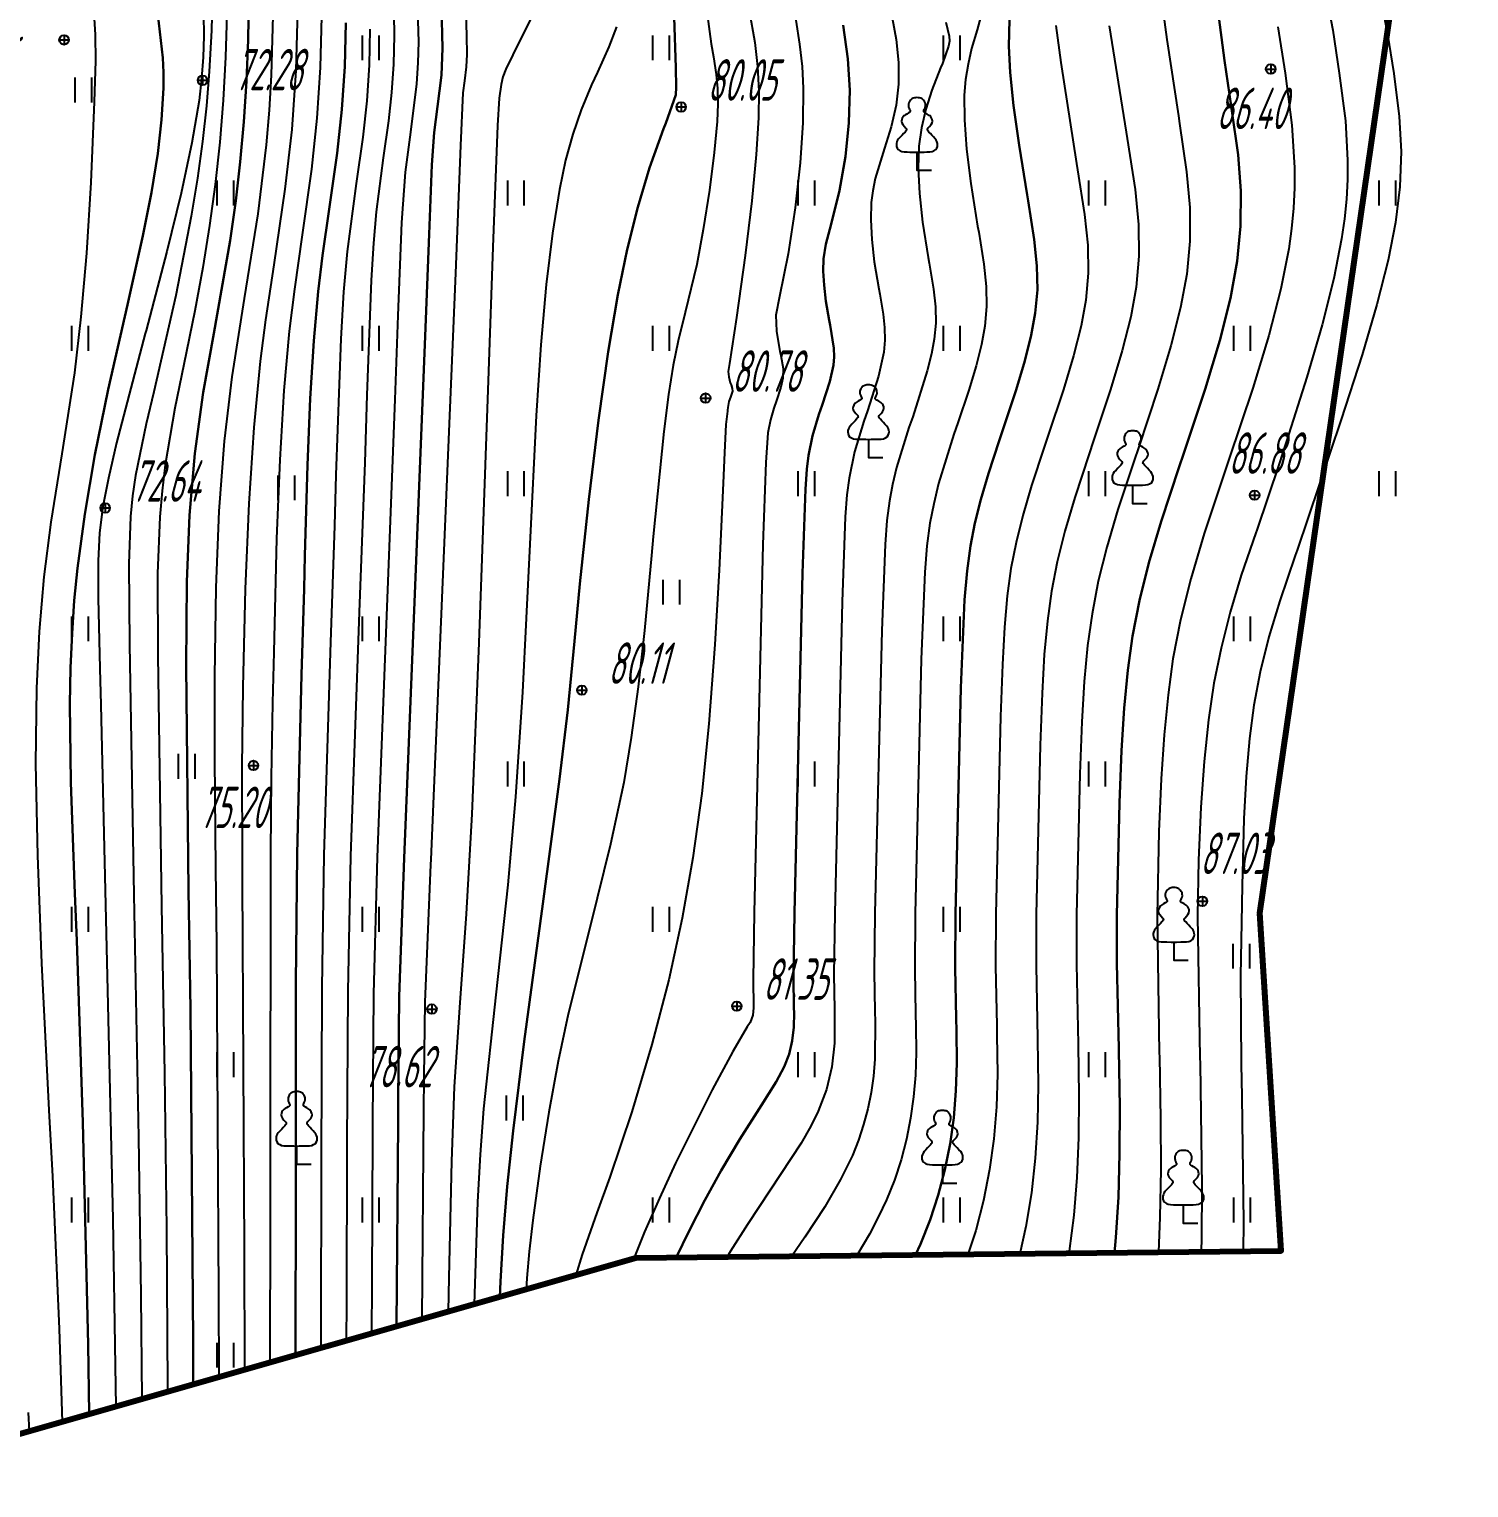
# Model space of a CAD drawing. Extents: x 1233805 to 1234355, y 654698 to 655114.
# Drawn here: x 1234319.16 to 1234353.85, y 655045.11 to 655080.26 of the extents above; entities that cross this region are included whole.
import ezdxf

# ---------------------------------------------------------------- set-up
doc = ezdxf.new("R2010")
doc.units = 0
for name, color, linetype, lineweight in [('ИИ_ГОРИЗОНТАЛИ_ОСН', 32, 'Continuous', 25), ('ИИ_ГОРИЗОНТАЛИ_УТОЛЩ', 32, 'Continuous', 30), ('ИИ_ОТМЕТКИ', 7, 'Continuous', 25), ('ИИ_УГОДЬЯ', 7, 'Continuous', 25)]:
    doc.layers.add(name, color=color, linetype=linetype, lineweight=lineweight)
doc.layers.add('Оформление точек', color=7, linetype='Continuous')
doc.styles.add('VNIPISIMPLEXCUR', font='simplex.shx', dxfattribs={"width": 0.8, "oblique": 15})
doc.styles.add('ГОСТ 2.304 КУРСИВ', font='cs_gost2304.shx', dxfattribs={"oblique": 15})

# ---------------------------------------------------------------- blocks, each defined once
blk = doc.blocks.new('ИИ05401')
at = {"color": 0, "linetype": 'Continuous', "lineweight": 25}
for points in [[(-0.4, 1.2), (-0.4, 0)], [(0.4, 1.2), (0.4, 0)]]:
    blk.add_lwpolyline(points, dxfattribs=at)
blk = doc.blocks.new('ИИ053881')
at = {"color": 0, "linetype": 'Continuous', "lineweight": 25}
blk.add_lwpolyline([(0, 0.875), (0.129, 0.876), (0.342, 0.878), (0.479, 0.882), (0.614, 0.891), (0.726, 0.907), (0.816, 0.94), (0.906, 1), (0.956, 1.071), (0.983, 1.151), (0.991, 1.231), (0.986, 1.295), (0.963, 1.379), (0.932, 1.445), (0.884, 1.516), (0.798, 1.61), (0.719, 1.692), (0.646, 1.766), (0.575, 1.842), (0.536, 1.889), (0.511, 1.929), (0.501, 1.967), (0.504, 1.992), (0.518, 2.017), (0.545, 2.049), (0.608, 2.115), (0.679, 2.198), (0.732, 2.29), (0.745, 2.372), (0.736, 2.444), (0.709, 2.515), (0.672, 2.575), (0.633, 2.617), (0.596, 2.646), (0.548, 2.678), (0.495, 2.709), (0.408, 2.76), (0.363, 2.789), (0.336, 2.812), (0.324, 2.831), (0.321, 2.846), (0.325, 2.865), (0.335, 2.89), (0.353, 2.928), (0.372, 2.968), (0.4, 3.034), (0.413, 3.103), (0.412, 3.19), (0.398, 3.247), (0.363, 3.319), (0.32, 3.377), (0.284, 3.414), (0.246, 3.444), (0.181, 3.476), (0.125, 3.489), (0.07, 3.496), (0, 3.5), (-0.07, 3.496), (-0.125, 3.489), (-0.181, 3.476), (-0.246, 3.444), (-0.284, 3.414), (-0.32, 3.377), (-0.363, 3.319), (-0.398, 3.247), (-0.412, 3.19), (-0.413, 3.103), (-0.4, 3.034), (-0.372, 2.968), (-0.353, 2.928), (-0.335, 2.89), (-0.325, 2.865), (-0.321, 2.846), (-0.324, 2.831), (-0.336, 2.812), (-0.363, 2.789), (-0.408, 2.76), (-0.495, 2.709), (-0.548, 2.678), (-0.596, 2.646), (-0.633, 2.617), (-0.672, 2.575), (-0.709, 2.515), (-0.736, 2.444), (-0.745, 2.372), (-0.732, 2.29), (-0.679, 2.198), (-0.608, 2.115), (-0.545, 2.049), (-0.518, 2.017), (-0.504, 1.992), (-0.501, 1.967), (-0.511, 1.929), (-0.536, 1.889), (-0.575, 1.842), (-0.646, 1.766), (-0.719, 1.692), (-0.798, 1.61), (-0.884, 1.516), (-0.932, 1.445), (-0.963, 1.379), (-0.986, 1.295), (-0.991, 1.231), (-0.983, 1.151), (-0.956, 1.071), (-0.906, 1), (-0.816, 0.94), (-0.726, 0.907), (-0.614, 0.891), (-0.479, 0.882), (-0.342, 0.878), (-0.129, 0.876)], close=True, dxfattribs=at)
blk.add_lwpolyline([(0, 0.875), (0, 0), (0.7, 0)], dxfattribs=at)
blk = doc.blocks.new('PICKET')
at = {"color": 0, "linetype": 'Continuous', "lineweight": 25}
for p, q in [((-0.23, 0), (0.23, 0)), ((0, 0.23), (0, -0.23))]:
    blk.add_line(p, q, dxfattribs=at)
blk.add_circle((0, 0), 0.23, dxfattribs=at)
at = {"color": 0, "linetype": 'Continuous', "style": 'VNIPISIMPLEXCUR', "oblique": 15, "width": 0.8}
blk.add_attdef('OTMETKA', (1.25, 0.3), '', height=2, dxfattribs=at)
at = {"color": 8, "linetype": 'Continuous', "style": 'VNIPISIMPLEXCUR', "oblique": 15, "width": 0.8, "flags": 1}
blk.add_attdef('NOMER', (1.25, -2.7), '', height=2, dxfattribs=at)

msp = doc.modelspace()

# ---------------------------------------------------------------- linework, layer by layer
at = {"layer": 'ИИ_ГОРИЗОНТАЛИ_ОСН', "flags": 128}
for points, elevation in [([(1234346.326, 655081.802), (1234346.573, 655080.009), (1234346.849, 655078.171), (1234346.878, 655077.985), (1234347.047, 655076.82), (1234347.122, 655075.962), (1234347.123, 655075.15), (1234347.049, 655074.355), (1234346.902, 655073.556), (1234346.671, 655072.633), (1234346.355, 655071.583), (1234345.885, 655070.171), (1234345.782, 655069.869), (1234345.392, 655068.685), (1234345.123, 655067.78), (1234344.919, 655066.96), (1234344.768, 655066.175), (1234344.662, 655065.408), (1234344.58, 655064.545), (1234344.521, 655063.569), (1234344.472, 655062.313), (1234344.394, 655058.919), (1234344.395, 655057.732), (1234344.434, 655055.807), (1234344.434, 655055.792), (1234344.454, 655054.559), (1234344.444, 655053.547), (1234344.401, 655052.589), (1234344.326, 655051.686), (1234344.215, 655050.813), (1234344.206, 655050.766)], 85.5), ([(1234323.573, 655081.27), (1234323.552, 655080.23), (1234323.5, 655079.238), (1234323.431, 655078.411), (1234323.335, 655077.556), (1234323.213, 655076.672), (1234323.065, 655075.755), (1234322.693, 655073.842), (1234322.163, 655071.521), (1234321.981, 655070.749), (1234321.722, 655069.508), (1234321.649, 655069.013), (1234321.6, 655068.521), (1234321.557, 655067.373), (1234321.573, 655065.434), (1234321.684, 655059.403), (1234321.793, 655053.553), (1234321.849, 655049.745), (1234321.871, 655047.255)], 73), ([(1234328.495, 655081.489), (1234328.538, 655079.954), (1234328.525, 655079.445), (1234328.491, 655078.942), (1234328.345, 655077.78), (1234328.216, 655076.812), (1234328.128, 655075.604), (1234328.043, 655073.364), (1234327.972, 655071.339), (1234327.793, 655066.75), (1234327.547, 655060.31), (1234327.458, 655057.019), (1234327.432, 655053.89), (1234327.432, 655053.685), (1234327.418, 655050.003), (1234327.406, 655048.834)], 77.5), ([(1234325.037, 655080.872), (1234324.992, 655079.148), (1234324.94, 655078.306), (1234324.868, 655077.469), (1234324.667, 655075.809), (1234324.34, 655073.768), (1234324.04, 655071.879), (1234323.86, 655070.329), (1234323.732, 655068.642), (1234323.655, 655066.803), (1234323.622, 655064.66), (1234323.622, 655062.677), (1234323.649, 655060.033), (1234323.669, 655058.199), (1234323.724, 655049.751), (1234323.728, 655047.784)], 74.5), ([(1234327.937, 655081.127), (1234327.955, 655080.107), (1234327.937, 655079.417), (1234327.891, 655078.736), (1234327.816, 655078.047), (1234327.692, 655077.161), (1234327.519, 655075.855), (1234327.452, 655075.103), (1234327.397, 655074.209), (1234327.295, 655071.443), (1234327.243, 655069.816), (1234327.11, 655066.215), (1234326.903, 655060.337), (1234326.835, 655057.081), (1234326.815, 655053.378), (1234326.815, 655053.328), (1234326.804, 655049.56), (1234326.795, 655048.66)], 77), ([(1234331.501, 655081.045), (1234331.018, 655080.062), (1234330.979, 655079.986), (1234330.641, 655079.297), (1234330.571, 655079.11), (1234330.528, 655078.929), (1234330.487, 655078.597), (1234330.446, 655077.937), (1234330.328, 655075.006), (1234330.224, 655072.021), (1234329.992, 655065.47), (1234329.821, 655061.345), (1234329.691, 655058.947), (1234329.531, 655056.69), (1234329.401, 655054.774), (1234329.334, 655052.987), (1234329.273, 655050.178), (1234329.257, 655049.362)], 79), ([(1234350.418, 655081.034), (1234350.567, 655080.232), (1234350.727, 655079.197), (1234350.873, 655078.047), (1234350.926, 655077.105), (1234350.922, 655076.636), (1234350.897, 655076.166), (1234350.851, 655075.693), (1234350.783, 655075.211), (1234350.595, 655074.254), (1234350.315, 655073.137), (1234349.947, 655071.873), (1234349.454, 655070.331), (1234349.438, 655070.284), (1234349.274, 655069.783), (1234348.736, 655068.188), (1234348.713, 655068.123), (1234348.365, 655067.102), (1234348.096, 655066.21), (1234347.876, 655065.341), (1234347.707, 655064.504), (1234347.574, 655063.616), (1234347.469, 655062.615), (1234347.391, 655061.516), (1234347.335, 655060.238), (1234347.306, 655058.904), (1234347.306, 655058.897), (1234347.306, 655058.89), (1234347.367, 655055.48), (1234347.371, 655055.334), (1234347.416, 655052.36), (1234347.41, 655051.144), (1234347.402, 655050.8)], 87), ([(1234351.741, 655080.888), (1234351.889, 655080.138), (1234352.037, 655079.191), (1234352.167, 655078.157), (1234352.213, 655077.308), (1234352.187, 655076.461), (1234352.084, 655075.6), (1234351.905, 655074.693), (1234351.634, 655073.629), (1234351.275, 655072.412), (1234350.771, 655070.852), (1234349.71, 655067.705), (1234349.665, 655067.576), (1234349.293, 655066.486), (1234349.031, 655065.614), (1234348.823, 655064.778), (1234348.67, 655063.971), (1234348.563, 655063.165), (1234348.483, 655062.253), (1234348.43, 655061.235), (1234348.393, 655059.926), (1234348.387, 655059.644), (1234348.375, 655059.165), (1234348.347, 655057.448), (1234348.364, 655055.318), (1234348.377, 655054.546), (1234348.415, 655051.518), (1234348.411, 655050.811)], 87.5), ([(1234320.709, 655080.771), (1234320.752, 655080.123), (1234320.758, 655079.493), (1234320.728, 655078.512), (1234320.643, 655076.563), (1234320.537, 655074.86), (1234320.406, 655073.327), (1234320.251, 655071.98), (1234319.946, 655070.024), (1234319.683, 655068.381), (1234319.515, 655067.066), (1234319.398, 655065.743), (1234319.332, 655064.38), (1234319.314, 655062.558), (1234319.356, 655060.351), (1234319.456, 655057.753), (1234319.636, 655054.212), (1234319.721, 655052.615), (1234319.885, 655048.941), (1234319.951, 655046.707)], 71.5), ([(1234323.356, 655080.617), (1234323.366, 655080.093), (1234323.352, 655079.586), (1234323.315, 655079.074), (1234323.252, 655078.538), (1234323.082, 655077.522), (1234322.825, 655076.311), (1234322.48, 655074.9), (1234321.977, 655072.997), (1234321.958, 655072.927), (1234321.267, 655070.29), (1234321.071, 655069.443), (1234320.938, 655068.762), (1234320.854, 655068.125), (1234320.82, 655067.451), (1234320.823, 655066.55), (1234320.865, 655064.858), (1234320.889, 655063.981), (1234321.172, 655051.584), (1234321.233, 655048.052), (1234321.244, 655047.076)], 72.5), ([(1234323.923, 655080.621), (1234323.893, 655079.581), (1234323.835, 655078.552), (1234323.751, 655077.534), (1234323.64, 655076.519), (1234323.505, 655075.528), (1234323.34, 655074.515), (1234323.147, 655073.472), (1234322.882, 655072.177), (1234322.667, 655071.125), (1234322.438, 655069.763), (1234322.363, 655069.138), (1234322.309, 655068.511), (1234322.255, 655067.142), (1234322.256, 655065.176), (1234322.35, 655059.13), (1234322.418, 655055.102), (1234322.466, 655051.342), (1234322.493, 655047.55), (1234322.493, 655047.432)], 73.5), ([(1234325.621, 655080.719), (1234325.584, 655079.266), (1234325.484, 655077.84), (1234325.323, 655076.406), (1234325.055, 655074.584), (1234324.857, 655073.258), (1234324.726, 655072.256), (1234324.569, 655070.659), (1234324.448, 655068.827), (1234324.361, 655066.777), (1234324.305, 655064.402), (1234324.283, 655062.488), (1234324.291, 655060.282), (1234324.295, 655059.748), (1234324.339, 655050.851), (1234324.344, 655047.96)], 75), ([(1234326.204, 655080.566), (1234326.174, 655079.333), (1234326.091, 655078.118), (1234325.958, 655076.889), (1234325.736, 655075.307), (1234325.549, 655073.995), (1234325.426, 655072.986), (1234325.299, 655071.552), (1234325.197, 655069.881), (1234325.122, 655067.985), (1234325.062, 655065.59), (1234325.054, 655065.25), (1234325.026, 655064.029), (1234324.988, 655062.226), (1234324.971, 655060.419), (1234324.963, 655052.785), (1234324.964, 655051.644), (1234324.96, 655048.136)], 75.5), ([(1234329.68, 655080.668), (1234329.694, 655080.1), (1234329.705, 655079.649), (1234329.691, 655079.354), (1234329.649, 655079.016), (1234329.611, 655078.724), (1234329.552, 655077.46), (1234329.431, 655074.383), (1234328.835, 655060.255), (1234328.829, 655060.134), (1234328.695, 655056.818), (1234328.667, 655055.012), (1234328.663, 655054.206), (1234328.622, 655049.181)], 78.5), ([(1234335.499, 655080.617), (1234335.593, 655079.902), (1234335.646, 655079.591), (1234335.714, 655079.167), (1234335.746, 655078.832), (1234335.753, 655078.464), (1234335.735, 655078.037), (1234335.665, 655077.29), (1234335.549, 655076.38), (1234335.401, 655075.431), (1234335.245, 655074.592), (1234334.968, 655073.436), (1234334.796, 655072.747), (1234334.676, 655072.162), (1234334.563, 655071.455), (1234334.45, 655070.567), (1234334.194, 655068.037), (1234334.152, 655067.577), (1234333.982, 655065.771), (1234333.831, 655064.41), (1234333.666, 655063.191), (1234333.484, 655062.104), (1234333.17, 655060.622), (1234332.681, 655058.674), (1234332.146, 655056.526), (1234331.906, 655055.391), (1234331.68, 655054.166), (1234331.472, 655052.867), (1234331.292, 655051.563), (1234331.205, 655050.808), (1234331.15, 655050.161), (1234331.138, 655049.899)], 80.5), ([(1234336.51, 655080.711), (1234336.64, 655079.937), (1234336.708, 655079.36), (1234336.738, 655078.769), (1234336.732, 655078.127), (1234336.676, 655077.236), (1234336.568, 655076.126), (1234336.409, 655074.809), (1234336.201, 655073.313), (1234336.031, 655072.203), (1234336.005, 655072.014), (1234336.016, 655071.883), (1234336.052, 655071.741), (1234336.073, 655071.687), (1234336.101, 655071.603), (1234336.103, 655071.536), (1234336.055, 655071.389), (1234336.017, 655071.289), (1234335.993, 655071.142), (1234335.985, 655071.076), (1234335.982, 655071.057), (1234335.948, 655070.734), (1234335.91, 655070.06), (1234335.878, 655069.323), (1234335.782, 655067.223), (1234335.68, 655065.437), (1234335.537, 655063.52), (1234335.365, 655061.845), (1234335.152, 655060.291), (1234334.895, 655058.836), (1234334.569, 655057.357), (1234334.161, 655055.792), (1234333.679, 655054.173), (1234333.153, 655052.596), (1234332.84, 655051.736), (1234332.482, 655050.739), (1234332.329, 655050.239)], 81), ([(1234339.956, 655080.532), (1234340.052, 655080.007), (1234340.107, 655079.453), (1234340.105, 655078.931), (1234340.046, 655078.426), (1234339.926, 655077.905), (1234339.765, 655077.39), (1234339.547, 655076.661), (1234339.487, 655076.366), (1234339.45, 655076.084), (1234339.436, 655075.668), (1234339.46, 655075.192), (1234339.522, 655074.656), (1234339.628, 655074.006), (1234339.653, 655073.871), (1234339.734, 655073.396), (1234339.771, 655073.069), (1234339.777, 655072.769), (1234339.752, 655072.476), (1234339.625, 655071.897), (1234339.357, 655071.064), (1234339.272, 655070.816), (1234339.048, 655070.078), (1234338.913, 655069.442), (1234338.861, 655069.038), (1234338.822, 655068.51), (1234338.747, 655066.462), (1234338.568, 655058.963), (1234338.549, 655057.479), (1234338.561, 655056.637), (1234338.566, 655056.461), (1234338.561, 655055.827), (1234338.496, 655055.261), (1234338.367, 655054.714), (1234338.172, 655054.19), (1234337.995, 655053.827), (1234337.762, 655053.42), (1234337.017, 655052.282), (1234336.469, 655051.462), (1234336.057, 655050.814), (1234335.976, 655050.676)], 82.5), ([(1234342.114, 655080.657), (1234341.998, 655080.246), (1234341.867, 655079.795), (1234341.78, 655079.419), (1234341.721, 655079.043), (1234341.69, 655078.666), (1234341.692, 655078.074), (1234341.745, 655077.367), (1234341.848, 655076.543), (1234342.012, 655075.516), (1234342.037, 655075.37), (1234342.162, 655074.594), (1234342.218, 655074.063), (1234342.226, 655073.576), (1234342.184, 655073.103), (1234342.103, 655072.659), (1234341.974, 655072.147), (1234341.799, 655071.564), (1234341.536, 655070.776), (1234341.442, 655070.5), (1234341.073, 655069.311), (1234340.954, 655068.824), (1234340.864, 655068.353), (1234340.792, 655067.814), (1234340.74, 655067.176), (1234340.655, 655065.079), (1234340.51, 655058.949), (1234340.497, 655057.595), (1234340.515, 655056.526), (1234340.522, 655056.243), (1234340.53, 655055.604), (1234340.513, 655055.06), (1234340.47, 655054.532), (1234340.398, 655054.02), (1234340.297, 655053.512), (1234340.166, 655053.015), (1234340.005, 655052.528), (1234339.814, 655052.051), (1234339.627, 655051.649), (1234339.407, 655051.225), (1234339.104, 655050.71)], 83.5), ([(1234327.371, 655080.26), (1234327.349, 655079.389), (1234327.291, 655078.53), (1234327.197, 655077.661), (1234327.04, 655076.543), (1234326.821, 655074.899), (1234326.735, 655073.933), (1234326.666, 655072.797), (1234326.549, 655069.519), (1234326.513, 655068.294), (1234326.418, 655065.488), (1234326.259, 655060.365), (1234326.212, 655057.16), (1234326.198, 655052.963), (1234326.198, 655052.767), (1234326.19, 655049.037), (1234326.184, 655048.486)], 76.5), ([(1234333.311, 655080.318), (1234333.122, 655079.831), (1234332.849, 655079.221), (1234332.712, 655078.922), (1234332.456, 655078.313), (1234332.256, 655077.732), (1234332.084, 655077.103), (1234331.934, 655076.394), (1234331.765, 655075.347), (1234331.619, 655074.109), (1234331.49, 655072.65), (1234331.377, 655070.948), (1234331.223, 655067.854), (1234331.046, 655064.284), (1234330.881, 655061.765), (1234330.69, 655059.64), (1234330.401, 655056.992), (1234330.109, 655054.243), (1234330.023, 655053.146), (1234329.958, 655052.001), (1234329.88, 655049.54)], 79.5), ([(1234337.631, 655080.48), (1234337.722, 655079.895), (1234337.781, 655079.358), (1234337.81, 655078.837), (1234337.801, 655078.003), (1234337.735, 655077.036), (1234337.612, 655075.952), (1234337.443, 655074.844), (1234337.236, 655073.819), (1234337.153, 655073.37), (1234337.163, 655072.985), (1234337.244, 655072.496), (1234337.267, 655072.393), (1234337.324, 655072.083), (1234337.319, 655071.85), (1234337.271, 655071.631), (1234337.165, 655071.314), (1234337.102, 655071.131), (1234337.022, 655070.846), (1234336.961, 655070.531), (1234336.905, 655069.819), (1234336.838, 655067.845), (1234336.627, 655058.978), (1234336.602, 655057.36), (1234336.609, 655056.698), (1234336.611, 655056.679), (1234336.594, 655056.5), (1234336.53, 655056.329), (1234336.463, 655056.218), (1234336.112, 655055.623), (1234335.615, 655054.699), (1234334.734, 655052.937), (1234334.344, 655052.094), (1234333.989, 655051.279), (1234333.729, 655050.639)], 81.5), ([(1234341.249, 655080.43), (1234341.33, 655080.087), (1234341.334, 655079.969), (1234341.313, 655079.846), (1234341.167, 655079.436), (1234341.121, 655079.325), (1234340.912, 655078.793), (1234340.765, 655078.332), (1234340.66, 655077.881), (1234340.599, 655077.441), (1234340.579, 655076.907), (1234340.608, 655076.296), (1234340.685, 655075.607), (1234340.82, 655074.761), (1234340.845, 655074.619), (1234340.948, 655073.995), (1234340.994, 655073.566), (1234341.002, 655073.172), (1234340.968, 655072.789), (1234340.903, 655072.433), (1234340.8, 655072.023), (1234340.447, 655070.922), (1234340.357, 655070.658), (1234340.061, 655069.694), (1234339.963, 655069.29), (1234339.889, 655068.898), (1234339.826, 655068.424), (1234339.781, 655067.843), (1234339.701, 655065.771), (1234339.539, 655058.956), (1234339.523, 655057.538), (1234339.538, 655056.593), (1234339.544, 655056.352), (1234339.537, 655055.444), (1234339.503, 655055.036), (1234339.447, 655054.641), (1234339.368, 655054.248), (1234339.266, 655053.864), (1234339.141, 655053.488), (1234338.993, 655053.121), (1234338.708, 655052.539), (1234338.329, 655051.886), (1234337.851, 655051.151), (1234337.534, 655050.693)], 83), ([(1234343.9, 655080.351), (1234344.017, 655079.455), (1234344.396, 655077.026), (1234344.421, 655076.874), (1234344.59, 655075.795), (1234344.666, 655075.058), (1234344.675, 655074.384), (1234344.617, 655073.729), (1234344.503, 655073.108), (1234344.323, 655072.392), (1234344.078, 655071.576), (1234343.712, 655070.476), (1234343.612, 655070.185), (1234343.311, 655069.265), (1234343.098, 655068.545), (1234342.937, 655067.892), (1234342.816, 655067.264), (1234342.726, 655066.604), (1234342.659, 655065.852), (1234342.609, 655064.951), (1234342.564, 655063.696), (1234342.452, 655058.934), (1234342.445, 655057.683), (1234342.472, 655056.251), (1234342.478, 655056.025), (1234342.489, 655055.084), (1234342.466, 655054.292), (1234342.403, 655053.524), (1234342.301, 655052.78), (1234342.154, 655052.04), (1234341.965, 655051.316), (1234341.776, 655050.739)], 84.5), ([(1234345.179, 655080.341), (1234345.588, 655077.781), (1234345.613, 655077.627), (1234345.805, 655076.396), (1234345.889, 655075.556), (1234345.9, 655074.789), (1234345.833, 655074.042), (1234345.703, 655073.332), (1234345.497, 655072.513), (1234345.217, 655071.58), (1234344.798, 655070.324), (1234344.697, 655070.027), (1234344.351, 655068.975), (1234344.111, 655068.163), (1234343.928, 655067.426), (1234343.792, 655066.72), (1234343.694, 655066.005), (1234343.619, 655065.196), (1234343.565, 655064.26), (1234343.518, 655063.004), (1234343.423, 655058.927), (1234343.42, 655057.692), (1234343.455, 655055.938), (1234343.456, 655055.916), (1234343.471, 655054.826), (1234343.453, 655053.922), (1234343.399, 655053.054), (1234343.307, 655052.224), (1234343.174, 655051.41), (1234343.029, 655050.753)], 85), ([(1234349.247, 655080.319), (1234349.418, 655079.203), (1234349.58, 655077.944), (1234349.643, 655076.93), (1234349.643, 655076.434), (1234349.621, 655075.944), (1234349.576, 655075.455), (1234349.509, 655074.964), (1234349.318, 655073.999), (1234349.028, 655072.882), (1234348.64, 655071.608), (1234348.068, 655069.892), (1234347.952, 655069.554), (1234347.474, 655068.105), (1234347.148, 655067.015), (1234346.901, 655066.028), (1234346.719, 655065.086), (1234346.599, 655064.224), (1234346.504, 655063.259), (1234346.433, 655062.197), (1234346.381, 655060.93), (1234346.336, 655058.905), (1234346.389, 655055.589), (1234346.391, 655055.51), (1234346.42, 655053.994), (1234346.425, 655052.773), (1234346.406, 655051.638), (1234346.372, 655050.789)], 86.5), ([(1234319.137, 655046.932), (1234319.163, 655046.482)], 71)]:
    msp.add_lwpolyline(points, dxfattribs=dict(at, elevation=elevation))
at = {"layer": 'ИИ_ГОРИЗОНТАЛИ_УТОЛЩ', "flags": 128}
for points, elevation in [([(1234334.656, 655081.777), (1234334.743, 655079.326), (1234334.751, 655078.858), (1234334.739, 655078.679), (1234334.498, 655077.998), (1234334.445, 655077.858), (1234334.109, 655076.915), (1234333.825, 655075.974), (1234333.567, 655074.952), (1234333.34, 655073.858), (1234333.107, 655072.487), (1234332.873, 655070.835), (1234332.641, 655068.926), (1234332.427, 655066.891), (1234332.299, 655065.515), (1234332.14, 655063.86), (1234331.94, 655062.185), (1234331.535, 655059.181), (1234331.086, 655055.864), (1234330.817, 655053.713), (1234330.675, 655052.376), (1234330.577, 655051.197), (1234330.516, 655050.081), (1234330.503, 655049.718)], 80), ([(1234322.19, 655081.25), (1234322.378, 655079.569), (1234322.398, 655079.216), (1234322.393, 655078.841), (1234322.35, 655078.078), (1234322.256, 655077.26), (1234322.107, 655076.326), (1234321.901, 655075.283), (1234321.526, 655073.619), (1234321.065, 655071.58), (1234320.745, 655070.007), (1234320.497, 655068.574), (1234320.323, 655067.274), (1234320.247, 655066.496), (1234320.192, 655065.697), (1234320.156, 655064.869), (1234320.14, 655063.996), (1234320.159, 655062.107), (1234320.258, 655059.433), (1234320.305, 655058.298), (1234320.45, 655053.918), (1234320.578, 655048.567), (1234320.605, 655046.893)], 72), ([(1234324.454, 655081.024), (1234324.438, 655080.004), (1234324.398, 655079.007), (1234324.334, 655078.028), (1234324.246, 655077.06), (1234324.136, 655076.122), (1234324, 655075.165), (1234323.608, 655072.924), (1234323.353, 655071.502), (1234323.15, 655070.034), (1234323.02, 655068.546), (1234322.954, 655066.944), (1234322.939, 655064.918), (1234323.002, 655059.502), (1234323.044, 655056.65), (1234323.108, 655048.651), (1234323.107, 655047.607)], 74), ([(1234329.095, 655080.795), (1234329.121, 655079.802), (1234329.091, 655079.148), (1234328.997, 655078.398), (1234328.914, 655077.768), (1234328.859, 655076.988), (1234328.793, 655075.321), (1234328.702, 655072.861), (1234328.449, 655066.651), (1234328.191, 655060.283), (1234328.078, 655056.948), (1234328.05, 655054.451), (1234328.048, 655053.926), (1234328.011, 655049.007)], 78), ([(1234347.8, 655080.734), (1234347.959, 655079.501), (1234348.12, 655078.412), (1234348.139, 655078.293), (1234348.288, 655077.235), (1234348.353, 655076.363), (1234348.346, 655075.509), (1234348.265, 655074.669), (1234348.102, 655073.779), (1234347.845, 655072.754), (1234347.494, 655071.586), (1234346.971, 655070.017), (1234346.867, 655069.711), (1234346.433, 655068.395), (1234346.136, 655067.398), (1234345.91, 655066.494), (1234345.743, 655065.631), (1234345.63, 655064.815), (1234345.542, 655063.899), (1234345.477, 655062.882), (1234345.427, 655061.621), (1234345.365, 655058.912), (1234345.37, 655057.754), (1234345.411, 655055.698), (1234345.412, 655055.659), (1234345.437, 655054.283), (1234345.434, 655053.166), (1234345.404, 655052.118), (1234345.345, 655051.143), (1234345.31, 655050.778)], 86), ([(1234326.788, 655080.413), (1234326.762, 655079.361), (1234326.691, 655078.324), (1234326.577, 655077.275), (1234326.388, 655075.925), (1234326.228, 655074.804), (1234326.124, 655073.942), (1234326.018, 655072.752), (1234325.932, 655071.359), (1234325.866, 655069.755), (1234325.805, 655067.575), (1234325.784, 655066.772), (1234325.722, 655064.705), (1234325.615, 655060.392), (1234325.588, 655057.263), (1234325.581, 655052.641), (1234325.581, 655052.205), (1234325.575, 655048.495), (1234325.573, 655048.311)], 76), ([(1234338.772, 655080.353), (1234338.888, 655079.547), (1234338.931, 655078.792), (1234338.911, 655078.003), (1234338.828, 655077.188), (1234338.684, 655076.375), (1234338.48, 655075.564), (1234338.356, 655075.079), (1234338.302, 655074.727), (1234338.293, 655074.429), (1234338.311, 655074.088), (1234338.358, 655073.704), (1234338.436, 655073.251), (1234338.46, 655073.127), (1234338.547, 655072.575), (1234338.553, 655072.366), (1234338.536, 655072.163), (1234338.448, 655071.768), (1234338.264, 655071.197), (1234338.187, 655070.973), (1234338.036, 655070.462), (1234337.937, 655069.987), (1234337.896, 655069.655), (1234337.864, 655069.173), (1234337.792, 655067.154), (1234337.597, 655058.971), (1234337.576, 655057.42), (1234337.585, 655056.668), (1234337.589, 655056.57), (1234337.585, 655056.211), (1234337.545, 655055.881), (1234337.467, 655055.563), (1234337.351, 655055.26), (1234337.158, 655054.895), (1234336.802, 655054.331), (1234336.286, 655053.518), (1234335.836, 655052.756), (1234335.443, 655052.043), (1234335.061, 655051.306), (1234334.748, 655050.663)], 82), ([(1234342.781, 655080.481), (1234342.76, 655079.85), (1234342.795, 655079.217), (1234342.88, 655078.421), (1234343.013, 655077.462), (1234343.204, 655076.271), (1234343.229, 655076.121), (1234343.376, 655075.194), (1234343.442, 655074.56), (1234343.451, 655073.98), (1234343.4, 655073.416), (1234343.303, 655072.883), (1234343.149, 655072.27), (1234342.939, 655071.571), (1234342.624, 655070.627), (1234342.527, 655070.342), (1234342.27, 655069.554), (1234342.086, 655068.928), (1234341.945, 655068.358), (1234341.84, 655067.809), (1234341.759, 655067.207), (1234341.699, 655066.512), (1234341.61, 655064.388), (1234341.481, 655058.941), (1234341.471, 655057.646), (1234341.493, 655056.423), (1234341.5, 655056.134), (1234341.51, 655055.344), (1234341.489, 655054.676), (1234341.436, 655054.028), (1234341.349, 655053.4), (1234341.225, 655052.776), (1234341.065, 655052.165), (1234340.869, 655051.567), (1234340.635, 655050.982), (1234340.516, 655050.725)], 84)]:
    msp.add_lwpolyline(points, dxfattribs=dict(at, elevation=elevation))
at = {"layer": 'Оформление точек', "color": 41, "lineweight": 80}
msp.add_lwpolyline([(1234283.108, 654912.091), (1234263.065, 654936.588), (1234271.639, 654969.887), (1234262.654, 654978.832), (1234256.669, 655012.818), (1234288.937, 655037.856), (1234333.776, 655050.652), (1234349.327, 655050.821), (1234348.812, 655058.959), (1234353.847, 655093.724), (1234353.334, 655114.319), (1234323.897, 655110.095), (1234294.279, 655109.246), (1234278.101, 655107.867), (1234260.582, 655106.071), (1234251.183, 655108.936), (1234238.712, 655106.566), (1234227.593, 655106.413), (1234221.976, 655100.726), (1234199.442, 655098.648), (1234167.81, 655097.022), (1234151.568, 655095.162)], dxfattribs=at)

# ---------------------------------------------------------------- block references
at = {"layer": 'ИИ_ОТМЕТКИ'}
ref = msp.add_blockref('PICKET', (1234320, 655080, 71.264), dxfattribs=dict(at, xscale=0.5, yscale=0.5, zscale=0.5))
ref.add_attrib('OTMETKA', '71.26', (1234317.338, 655079.078, 71.264), dxfattribs={"layer": '0', "color": 0, "linetype": 'Continuous', "height": 1, "style": 'ГОСТ 2.304 КУРСИВ', "oblique": 15, "width": 0.65})
ref = msp.add_blockref('PICKET', (1234323.337, 655079.027, 72.276), dxfattribs=dict(at, xscale=0.5, yscale=0.5, zscale=0.5))
ref.add_attrib('OTMETKA', '72.28', (1234324.097, 655078.785, 72.276), dxfattribs={"layer": '0', "color": 0, "linetype": 'Continuous', "height": 1, "style": 'ГОСТ 2.304 КУРСИВ', "oblique": 15, "width": 0.65})
ref = msp.add_blockref('PICKET', (1234334.869, 655078.385, 80.046), dxfattribs=dict(at, xscale=0.5, yscale=0.5, zscale=0.5))
ref.add_attrib('OTMETKA', '80.05', (1234335.494, 655078.535, 80.046), dxfattribs={"layer": '0', "color": 0, "linetype": 'Continuous', "height": 1, "style": 'ГОСТ 2.304 КУРСИВ', "oblique": 15, "width": 0.65})
ref = msp.add_blockref('PICKET', (1234349.074, 655079.299, 86.397), dxfattribs=dict(at, xscale=0.5, yscale=0.5, zscale=0.5))
ref.add_attrib('OTMETKA', '86.40', (1234347.756, 655077.85, 86.397), dxfattribs={"layer": '0', "color": 0, "linetype": 'Continuous', "height": 1, "style": 'ГОСТ 2.304 КУРСИВ', "oblique": 15, "width": 0.65})
ref = msp.add_blockref('PICKET', (1234335.458, 655071.37, 80.783), dxfattribs=dict(at, xscale=0.5, yscale=0.5, zscale=0.5))
ref.add_attrib('OTMETKA', '80.78', (1234336.083, 655071.52, 80.783), dxfattribs={"layer": '0', "color": 0, "linetype": 'Continuous', "height": 1, "style": 'ГОСТ 2.304 КУРСИВ', "oblique": 15, "width": 0.65})
ref = msp.add_blockref('PICKET', (1234348.686, 655069.031, 86.88), dxfattribs=dict(at, xscale=0.5, yscale=0.5, zscale=0.5))
ref.add_attrib('OTMETKA', '86.88', (1234348.049, 655069.545, 86.88), dxfattribs={"layer": '0', "color": 0, "linetype": 'Continuous', "height": 1, "style": 'ГОСТ 2.304 КУРСИВ', "oblique": 15, "width": 0.65})
ref = msp.add_blockref('PICKET', (1234320.99, 655068.722, 72.637), dxfattribs=dict(at, xscale=0.5, yscale=0.5, zscale=0.5))
ref.add_attrib('OTMETKA', '72.64', (1234321.615, 655068.872, 72.637), dxfattribs={"layer": '0', "color": 0, "linetype": 'Continuous', "height": 1, "style": 'ГОСТ 2.304 КУРСИВ', "oblique": 15, "width": 0.65})
ref = msp.add_blockref('PICKET', (1234332.476, 655064.333, 80.105), dxfattribs=dict(at, xscale=0.5, yscale=0.5, zscale=0.5))
ref.add_attrib('OTMETKA', '80.11', (1234333.101, 655064.483, 80.105), dxfattribs={"layer": '0', "color": 0, "linetype": 'Continuous', "height": 1, "style": 'ГОСТ 2.304 КУРСИВ', "oblique": 15, "width": 0.65})
ref = msp.add_blockref('PICKET', (1234324.563, 655062.52, 75.203), dxfattribs=dict(at, xscale=0.5, yscale=0.5, zscale=0.5))
ref.add_attrib('OTMETKA', '75.20', (1234323.251, 655061.009, 75.203), dxfattribs={"layer": '0', "color": 0, "linetype": 'Continuous', "height": 1, "style": 'ГОСТ 2.304 КУРСИВ', "oblique": 15, "width": 0.65})
ref = msp.add_blockref('PICKET', (1234347.427, 655059.246, 87.034), dxfattribs=dict(at, xscale=0.5, yscale=0.5, zscale=0.5))
ref.add_attrib('OTMETKA', '87.03', (1234347.365, 655059.901, 87.034), dxfattribs={"layer": '0', "color": 0, "linetype": 'Continuous', "height": 1, "style": 'ГОСТ 2.304 КУРСИВ', "oblique": 15, "width": 0.65})
ref = msp.add_blockref('PICKET', (1234336.209, 655056.72, 81.347), dxfattribs=dict(at, xscale=0.5, yscale=0.5, zscale=0.5))
ref.add_attrib('OTMETKA', '81.35', (1234336.834, 655056.87, 81.347), dxfattribs={"layer": '0', "color": 0, "linetype": 'Continuous', "height": 1, "style": 'ГОСТ 2.304 КУРСИВ', "oblique": 15, "width": 0.65})
ref = msp.add_blockref('PICKET', (1234328.863, 655056.649, 78.621), dxfattribs=dict(at, xscale=0.5, yscale=0.5, zscale=0.5))
ref.add_attrib('OTMETKA', '78.62', (1234327.207, 655054.762, 78.621), dxfattribs={"layer": '0', "color": 0, "linetype": 'Continuous', "height": 1, "style": 'ГОСТ 2.304 КУРСИВ', "oblique": 15, "width": 0.65})
at = {"layer": 'ИИ_УГОДЬЯ', "xscale": 0.5, "yscale": 0.5, "zscale": 0.5}
for name, p in [('ИИ05401', (1234327.381, 655079.51)), ('ИИ05401', (1234334.381, 655079.51)), ('ИИ05401', (1234341.381, 655079.51)), ('ИИ05401', (1234320.458, 655078.492)), ('ИИ053881', (1234340.55, 655076.86, -11.67)), ('ИИ05401', (1234323.881, 655076.01)), ('ИИ05401', (1234330.881, 655076.01)), ('ИИ05401', (1234337.881, 655076.01)), ('ИИ05401', (1234344.881, 655076.01)), ('ИИ05401', (1234351.881, 655076.01)), ('ИИ05401', (1234320.381, 655072.51)), ('ИИ05401', (1234327.381, 655072.51)), ('ИИ05401', (1234334.381, 655072.51)), ('ИИ05401', (1234341.381, 655072.51)), ('ИИ05401', (1234348.381, 655072.51)), ('ИИ053881', (1234339.381, 655069.939, -11.67)), ('ИИ053881', (1234345.746, 655068.832, -11.67)), ('ИИ05401', (1234330.881, 655069.01)), ('ИИ05401', (1234337.881, 655069.01)), ('ИИ05401', (1234344.881, 655069.01)), ('ИИ05401', (1234351.881, 655069.01)), ('ИИ05401', (1234325.354, 655068.909)), ('ИИ05401', (1234334.625, 655066.393)), ('ИИ05401', (1234320.381, 655065.51)), ('ИИ05401', (1234327.381, 655065.51)), ('ИИ05401', (1234341.381, 655065.51)), ('ИИ05401', (1234348.381, 655065.51)), ('ИИ05401', (1234322.948, 655062.198)), ('ИИ05401', (1234330.881, 655062.01)), ('ИИ05401', (1234337.881, 655062.01)), ('ИИ05401', (1234344.881, 655062.01)), ('ИИ053881', (1234346.738, 655057.826, -11.67)), ('ИИ05401', (1234320.381, 655058.51)), ('ИИ05401', (1234327.381, 655058.51)), ('ИИ05401', (1234334.381, 655058.51)), ('ИИ05401', (1234341.381, 655058.51)), ('ИИ05401', (1234348.365, 655057.624)), ('ИИ05401', (1234323.881, 655055.01)), ('ИИ05401', (1234337.881, 655055.01)), ('ИИ05401', (1234344.881, 655055.01)), ('ИИ053881', (1234325.603, 655052.912, -11.67)), ('ИИ05401', (1234330.856, 655053.966)), ('ИИ053881', (1234341.162, 655052.456, -11.67)), ('ИИ053881', (1234346.968, 655051.494, -11.67)), ('ИИ05401', (1234320.381, 655051.51)), ('ИИ05401', (1234327.381, 655051.51)), ('ИИ05401', (1234334.381, 655051.51)), ('ИИ05401', (1234341.381, 655051.51)), ('ИИ05401', (1234348.381, 655051.51)), ('ИИ05401', (1234323.881, 655048.01))]:
    msp.add_blockref(name, p, dxfattribs=at)

doc.saveas('drawing.dxf')
